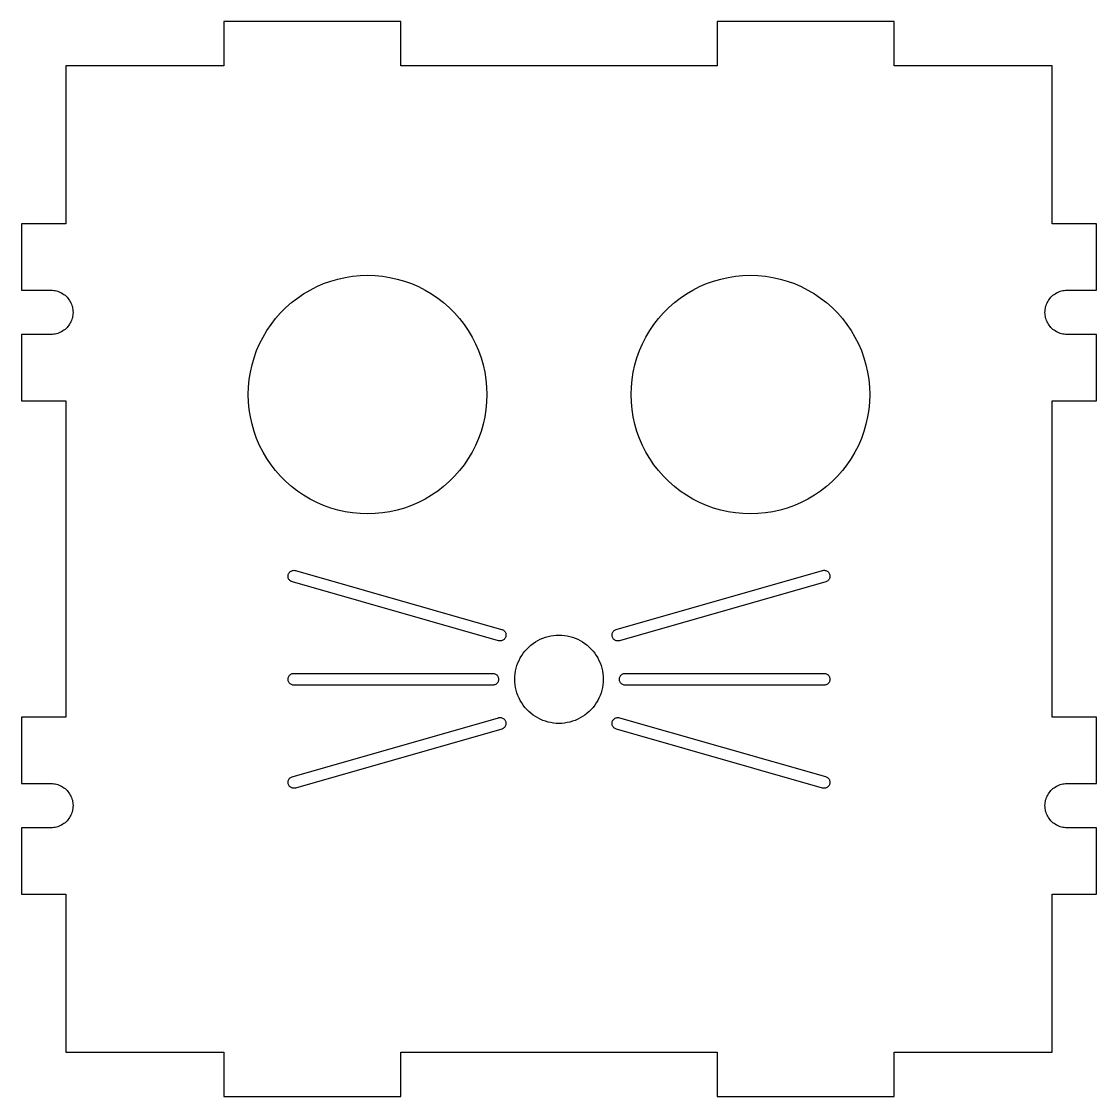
# Model space of a CAD drawing. Header units: metres. Extents: x 0 to 229, y 0 to 151.
# Drawn here: x 78 to 151, y 0 to 73 of the extents above; entities that cross this region are included whole.
import ezdxf

# ---------------------------------------------------------------- set-up
doc = ezdxf.new("R2010")
doc.units = ezdxf.units.M

msp = doc.modelspace()

# ---------------------------------------------------------------- linework, layer by layer
for p, q in [((103.75, 73), (91.75, 73)), ((91.75, 73), (91.75, 70)), ((103.75, 70), (103.75, 73)), ((137.25, 73), (125.25, 73)), ((125.25, 73), (125.25, 70)), ((137.25, 70), (137.25, 73)), ((91.75, 70), (81, 70)), ((81, 70), (81, 59.25)), ((125.25, 70), (103.75, 70)), ((148, 70), (137.25, 70)), ((148, 59.25), (148, 70)), ((81, 59.25), (78, 59.25)), ((78, 59.25), (78, 54.75)), ((151, 59.25), (148, 59.25)), ((151, 54.75), (151, 59.25)), ((98.997, 55.3702), (99.4856, 55.5122)), ((99.4856, 55.5122), (99.9822, 55.6232)), ((99.9822, 55.6232), (100.485, 55.7028)), ((100.485, 55.7028), (100.991, 55.7507)), ((100.991, 55.7507), (101.5, 55.7666)), ((101.5, 55.7666), (102.009, 55.7507)), ((102.009, 55.7507), (102.515, 55.7028)), ((102.515, 55.7028), (103.018, 55.6232)), ((103.018, 55.6232), (103.514, 55.5122)), ((103.514, 55.5122), (104.003, 55.3702)), ((124.997, 55.3702), (125.486, 55.5122)), ((125.486, 55.5122), (125.982, 55.6232)), ((125.982, 55.6232), (126.485, 55.7028)), ((126.485, 55.7028), (126.991, 55.7507)), ((126.991, 55.7507), (127.5, 55.7666)), ((127.5, 55.7666), (128.009, 55.7507)), ((128.009, 55.7507), (128.515, 55.7028)), ((128.515, 55.7028), (129.018, 55.6232)), ((129.018, 55.6232), (129.514, 55.5122)), ((129.514, 55.5122), (130.003, 55.3702)), ((78, 54.75), (80, 54.75)), ((80, 54.75), (80.0942, 54.747)), ((97.1598, 54.5057), (97.5978, 54.7647)), ((97.5978, 54.7647), (98.0512, 54.9957)), ((98.0512, 54.9957), (98.5182, 55.1978)), ((98.5182, 55.1978), (98.997, 55.3702)), ((104.003, 55.3702), (104.482, 55.1978)), ((104.482, 55.1978), (104.949, 54.9957)), ((104.949, 54.9957), (105.402, 54.7647)), ((105.402, 54.7647), (105.84, 54.5057)), ((123.16, 54.5057), (123.598, 54.7647)), ((123.598, 54.7647), (124.051, 54.9957)), ((124.051, 54.9957), (124.518, 55.1978)), ((124.518, 55.1978), (124.997, 55.3702)), ((130.003, 55.3702), (130.482, 55.1978)), ((130.482, 55.1978), (130.949, 54.9957)), ((130.949, 54.9957), (131.402, 54.7647)), ((131.402, 54.7647), (131.84, 54.5057)), ((148.906, 54.747), (149, 54.75)), ((149, 54.75), (151, 54.75)), ((80.0942, 54.747), (80.188, 54.7382)), ((80.188, 54.7382), (80.2811, 54.7234)), ((80.2811, 54.7234), (80.373, 54.7029)), ((80.373, 54.7029), (80.4635, 54.6766)), ((80.4635, 54.6766), (80.5522, 54.6447)), ((80.5522, 54.6447), (80.6387, 54.6072)), ((80.6387, 54.6072), (80.7226, 54.5645)), ((80.7226, 54.5645), (80.8037, 54.5165)), ((80.8037, 54.5165), (80.8817, 54.4635)), ((80.8817, 54.4635), (80.9561, 54.4058)), ((80.9561, 54.4058), (81.0268, 54.3434)), ((81.0268, 54.3434), (81.0934, 54.2768)), ((81.0934, 54.2768), (81.1558, 54.2061)), ((81.1558, 54.2061), (81.2135, 54.1317)), ((81.2135, 54.1317), (81.2665, 54.0537)), ((81.2665, 54.0537), (81.3145, 53.9726)), ((96.3369, 53.9078), (96.739, 54.2197)), ((96.739, 54.2197), (97.1598, 54.5057)), ((105.84, 54.5057), (106.261, 54.2197)), ((106.261, 54.2197), (106.663, 53.9078)), ((122.337, 53.9078), (122.739, 54.2197)), ((122.739, 54.2197), (123.16, 54.5057)), ((131.84, 54.5057), (132.261, 54.2197)), ((132.261, 54.2197), (132.663, 53.9078)), ((147.686, 53.9726), (147.734, 54.0537)), ((147.734, 54.0537), (147.786, 54.1317)), ((147.786, 54.1317), (147.844, 54.2061)), ((147.844, 54.2061), (147.907, 54.2768)), ((147.907, 54.2768), (147.973, 54.3434)), ((147.973, 54.3434), (148.044, 54.4058)), ((148.044, 54.4058), (148.118, 54.4635)), ((148.118, 54.4635), (148.196, 54.5165)), ((148.196, 54.5165), (148.277, 54.5645)), ((148.277, 54.5645), (148.361, 54.6072)), ((148.361, 54.6072), (148.448, 54.6447)), ((148.448, 54.6447), (148.536, 54.6766)), ((148.536, 54.6766), (148.627, 54.7029)), ((148.627, 54.7029), (148.719, 54.7234)), ((148.719, 54.7234), (148.812, 54.7382)), ((148.812, 54.7382), (148.906, 54.747)), ((81.3145, 53.9726), (81.3572, 53.8887)), ((81.3572, 53.8887), (81.3947, 53.8022)), ((81.3947, 53.8022), (81.4266, 53.7135)), ((81.4266, 53.7135), (81.4529, 53.623)), ((81.4529, 53.623), (81.4734, 53.5311)), ((81.4734, 53.5311), (81.4882, 53.438)), ((81.4882, 53.438), (81.497, 53.3442)), ((81.497, 53.3442), (81.5, 53.25)), ((95.5954, 53.2115), (95.9552, 53.5713)), ((95.9552, 53.5713), (96.3369, 53.9078)), ((106.663, 53.9078), (107.045, 53.5713)), ((107.045, 53.5713), (107.405, 53.2115)), ((121.595, 53.2115), (121.955, 53.5713)), ((121.955, 53.5713), (122.337, 53.9078)), ((132.663, 53.9078), (133.045, 53.5713)), ((133.045, 53.5713), (133.405, 53.2115)), ((147.5, 53.25), (147.503, 53.3442)), ((147.503, 53.3442), (147.512, 53.438)), ((147.512, 53.438), (147.527, 53.5311)), ((147.527, 53.5311), (147.547, 53.623)), ((147.547, 53.623), (147.573, 53.7135)), ((147.573, 53.7135), (147.605, 53.8022)), ((147.605, 53.8022), (147.643, 53.8887)), ((147.643, 53.8887), (147.686, 53.9726)), ((81.3572, 52.6113), (81.3145, 52.5274)), ((81.3947, 52.6978), (81.3572, 52.6113)), ((81.4266, 52.7865), (81.3947, 52.6978)), ((81.4529, 52.877), (81.4266, 52.7865)), ((81.4734, 52.9689), (81.4529, 52.877)), ((81.4882, 53.062), (81.4734, 52.9689)), ((81.497, 53.1558), (81.4882, 53.062)), ((81.5, 53.25), (81.497, 53.1558)), ((94.947, 52.4277), (95.2589, 52.8298)), ((95.2589, 52.8298), (95.5954, 53.2115)), ((107.405, 53.2115), (107.741, 52.8298)), ((107.741, 52.8298), (108.053, 52.4277)), ((120.947, 52.4277), (121.259, 52.8298)), ((121.259, 52.8298), (121.595, 53.2115)), ((133.405, 53.2115), (133.741, 52.8298)), ((133.741, 52.8298), (134.053, 52.4277)), ((147.503, 53.1558), (147.5, 53.25)), ((147.512, 53.062), (147.503, 53.1558)), ((147.527, 52.9689), (147.512, 53.062)), ((147.547, 52.877), (147.527, 52.9689)), ((147.573, 52.7865), (147.547, 52.877)), ((147.605, 52.6978), (147.573, 52.7865)), ((147.643, 52.6113), (147.605, 52.6978)), ((147.686, 52.5274), (147.643, 52.6113)), ((80.5522, 51.8553), (80.4635, 51.8234)), ((80.6387, 51.8927), (80.5522, 51.8553)), ((80.7226, 51.9355), (80.6387, 51.8927)), ((80.8037, 51.9835), (80.7226, 51.9355)), ((80.8817, 52.0365), (80.8037, 51.9835)), ((80.9561, 52.0942), (80.8817, 52.0365)), ((81.0268, 52.1565), (80.9561, 52.0942)), ((81.0934, 52.2232), (81.0268, 52.1565)), ((81.1558, 52.2939), (81.0934, 52.2232)), ((81.2135, 52.3683), (81.1558, 52.2939)), ((81.2665, 52.4463), (81.2135, 52.3683)), ((81.3145, 52.5274), (81.2665, 52.4463)), ((94.4019, 51.5688), (94.6609, 52.0069)), ((94.6609, 52.0069), (94.947, 52.4277)), ((108.053, 52.4277), (108.339, 52.0069)), ((108.339, 52.0069), (108.598, 51.5688)), ((120.402, 51.5688), (120.661, 52.0069)), ((120.661, 52.0069), (120.947, 52.4277)), ((134.053, 52.4277), (134.339, 52.0069)), ((134.339, 52.0069), (134.598, 51.5688)), ((147.734, 52.4463), (147.686, 52.5274)), ((147.786, 52.3683), (147.734, 52.4463)), ((147.844, 52.2939), (147.786, 52.3683)), ((147.907, 52.2232), (147.844, 52.2939)), ((147.973, 52.1565), (147.907, 52.2232)), ((148.044, 52.0942), (147.973, 52.1565)), ((148.118, 52.0365), (148.044, 52.0942)), ((148.196, 51.9835), (148.118, 52.0365)), ((148.277, 51.9355), (148.196, 51.9835)), ((148.361, 51.8927), (148.277, 51.9355)), ((148.448, 51.8553), (148.361, 51.8927)), ((148.536, 51.8234), (148.448, 51.8553)), ((80, 51.75), (78, 51.75)), ((78, 51.75), (78, 47.25)), ((80.0942, 51.7529), (80, 51.75)), ((80.188, 51.7618), (80.0942, 51.7529)), ((80.2811, 51.7766), (80.188, 51.7618)), ((80.373, 51.7971), (80.2811, 51.7766)), ((80.4635, 51.8234), (80.373, 51.7971)), ((93.9688, 50.6485), (94.1709, 51.1155)), ((94.1709, 51.1155), (94.4019, 51.5688)), ((108.598, 51.5688), (108.829, 51.1155)), ((108.829, 51.1155), (109.031, 50.6485)), ((119.969, 50.6485), (120.171, 51.1155)), ((120.171, 51.1155), (120.402, 51.5688)), ((134.598, 51.5688), (134.829, 51.1155)), ((134.829, 51.1155), (135.031, 50.6485)), ((148.627, 51.7971), (148.536, 51.8234)), ((148.719, 51.7766), (148.627, 51.7971)), ((148.812, 51.7618), (148.719, 51.7766)), ((148.906, 51.7529), (148.812, 51.7618)), ((149, 51.75), (148.906, 51.7529)), ((151, 51.75), (149, 51.75)), ((151, 47.25), (151, 51.75)), ((93.7964, 50.1697), (93.9688, 50.6485)), ((109.031, 50.6485), (109.204, 50.1697)), ((119.796, 50.1697), (119.969, 50.6485)), ((135.031, 50.6485), (135.204, 50.1697)), ((93.5435, 49.1844), (93.6545, 49.681)), ((93.6545, 49.681), (93.7964, 50.1697)), ((109.204, 50.1697), (109.346, 49.681)), ((109.346, 49.681), (109.457, 49.1844)), ((119.543, 49.1844), (119.654, 49.681)), ((119.654, 49.681), (119.796, 50.1697)), ((135.204, 50.1697), (135.346, 49.681)), ((135.346, 49.681), (135.457, 49.1844)), ((93.4639, 48.6819), (93.5435, 49.1844)), ((109.457, 49.1844), (109.536, 48.6819)), ((119.464, 48.6819), (119.543, 49.1844)), ((135.457, 49.1844), (135.536, 48.6819)), ((93.416, 48.1752), (93.4639, 48.6819)), ((109.536, 48.6819), (109.584, 48.1752)), ((119.416, 48.1752), (119.464, 48.6819)), ((135.536, 48.6819), (135.584, 48.1752)), ((93.4, 47.6667), (93.416, 48.1752)), ((93.416, 47.1581), (93.4, 47.6667)), ((109.584, 48.1752), (109.6, 47.6667)), ((109.6, 47.6667), (109.584, 47.1581)), ((119.4, 47.6667), (119.416, 48.1752)), ((119.416, 47.1581), (119.4, 47.6667)), ((135.584, 48.1752), (135.6, 47.6667)), ((135.6, 47.6667), (135.584, 47.1581)), ((78, 47.25), (81, 47.25)), ((81, 47.25), (81, 25.75)), ((93.4639, 46.6515), (93.416, 47.1581)), ((109.584, 47.1581), (109.536, 46.6515)), ((119.464, 46.6515), (119.416, 47.1581)), ((135.584, 47.1581), (135.536, 46.6515)), ((148, 25.75), (148, 47.25)), ((148, 47.25), (151, 47.25)), ((93.5435, 46.1489), (93.4639, 46.6515)), ((93.6545, 45.6523), (93.5435, 46.1489)), ((109.457, 46.1489), (109.346, 45.6523)), ((109.536, 46.6515), (109.457, 46.1489)), ((119.543, 46.1489), (119.464, 46.6515)), ((119.654, 45.6523), (119.543, 46.1489)), ((135.457, 46.1489), (135.346, 45.6523)), ((135.536, 46.6515), (135.457, 46.1489)), ((93.7964, 45.1636), (93.6545, 45.6523)), ((109.346, 45.6523), (109.204, 45.1636)), ((119.796, 45.1636), (119.654, 45.6523)), ((135.346, 45.6523), (135.204, 45.1636)), ((93.9688, 44.6849), (93.7964, 45.1636)), ((94.1709, 44.2178), (93.9688, 44.6849)), ((109.031, 44.6849), (108.829, 44.2178)), ((109.204, 45.1636), (109.031, 44.6849)), ((119.969, 44.6849), (119.796, 45.1636)), ((120.171, 44.2178), (119.969, 44.6849)), ((135.031, 44.6849), (134.829, 44.2178)), ((135.204, 45.1636), (135.031, 44.6849)), ((94.4019, 43.7645), (94.1709, 44.2178)), ((108.829, 44.2178), (108.598, 43.7645)), ((120.402, 43.7645), (120.171, 44.2178)), ((134.829, 44.2178), (134.598, 43.7645)), ((94.6609, 43.3265), (94.4019, 43.7645)), ((94.947, 42.9056), (94.6609, 43.3265)), ((108.339, 43.3265), (108.053, 42.9056)), ((108.598, 43.7645), (108.339, 43.3265)), ((120.661, 43.3265), (120.402, 43.7645)), ((120.947, 42.9056), (120.661, 43.3265)), ((134.339, 43.3265), (134.053, 42.9056)), ((134.598, 43.7645), (134.339, 43.3265)), ((95.2589, 42.5035), (94.947, 42.9056)), ((95.5954, 42.1218), (95.2589, 42.5035)), ((107.741, 42.5035), (107.405, 42.1218)), ((108.053, 42.9056), (107.741, 42.5035)), ((121.259, 42.5035), (120.947, 42.9056)), ((121.595, 42.1218), (121.259, 42.5035)), ((133.741, 42.5035), (133.405, 42.1218)), ((134.053, 42.9056), (133.741, 42.5035)), ((95.9552, 41.762), (95.5954, 42.1218)), ((96.3369, 41.4255), (95.9552, 41.762)), ((107.045, 41.762), (106.663, 41.4255)), ((107.405, 42.1218), (107.045, 41.762)), ((121.955, 41.762), (121.595, 42.1218)), ((122.337, 41.4255), (121.955, 41.762)), ((133.045, 41.762), (132.663, 41.4255)), ((133.405, 42.1218), (133.045, 41.762)), ((96.739, 41.1136), (96.3369, 41.4255)), ((97.1598, 40.8276), (96.739, 41.1136)), ((106.261, 41.1136), (105.84, 40.8276)), ((106.663, 41.4255), (106.261, 41.1136)), ((122.739, 41.1136), (122.337, 41.4255)), ((123.16, 40.8276), (122.739, 41.1136)), ((132.261, 41.1136), (131.84, 40.8276)), ((132.663, 41.4255), (132.261, 41.1136)), ((97.5978, 40.5686), (97.1598, 40.8276)), ((98.0512, 40.3376), (97.5978, 40.5686)), ((98.5182, 40.1355), (98.0512, 40.3376)), ((104.949, 40.3376), (104.482, 40.1355)), ((105.402, 40.5686), (104.949, 40.3376)), ((105.84, 40.8276), (105.402, 40.5686)), ((123.598, 40.5686), (123.16, 40.8276)), ((124.051, 40.3376), (123.598, 40.5686)), ((124.518, 40.1355), (124.051, 40.3376)), ((130.949, 40.3376), (130.482, 40.1355)), ((131.402, 40.5686), (130.949, 40.3376)), ((131.84, 40.8276), (131.402, 40.5686)), ((98.997, 39.9631), (98.5182, 40.1355)), ((99.4856, 39.8211), (98.997, 39.9631)), ((99.9822, 39.7101), (99.4856, 39.8211)), ((100.485, 39.6305), (99.9822, 39.7101)), ((100.991, 39.5826), (100.485, 39.6305)), ((101.5, 39.5667), (100.991, 39.5826)), ((102.009, 39.5826), (101.5, 39.5667)), ((102.515, 39.6305), (102.009, 39.5826)), ((103.018, 39.7101), (102.515, 39.6305)), ((103.514, 39.8211), (103.018, 39.7101)), ((104.003, 39.9631), (103.514, 39.8211)), ((104.482, 40.1355), (104.003, 39.9631)), ((124.997, 39.9631), (124.518, 40.1355)), ((125.486, 39.8211), (124.997, 39.9631)), ((125.982, 39.7101), (125.486, 39.8211)), ((126.485, 39.6305), (125.982, 39.7101)), ((126.991, 39.5826), (126.485, 39.6305)), ((127.5, 39.5667), (126.991, 39.5826)), ((128.009, 39.5826), (127.5, 39.5667)), ((128.515, 39.6305), (128.009, 39.5826)), ((129.018, 39.7101), (128.515, 39.6305)), ((129.514, 39.8211), (129.018, 39.7101)), ((130.003, 39.9631), (129.514, 39.8211)), ((130.482, 40.1355), (130.003, 39.9631)), ((96.1008, 35.3584), (96.1071, 35.4083)), ((96.1008, 35.3082), (96.1008, 35.3584)), ((96.1071, 35.2584), (96.1008, 35.3082)), ((96.1071, 35.4083), (96.1196, 35.4569)), ((96.1196, 35.2097), (96.1071, 35.2584)), ((96.1196, 35.4569), (96.1381, 35.5036)), ((96.1381, 35.163), (96.1196, 35.2097)), ((96.1381, 35.5036), (96.1623, 35.5477)), ((96.1623, 35.119), (96.1381, 35.163)), ((96.1623, 35.5477), (96.1918, 35.5883)), ((96.1918, 35.0784), (96.1623, 35.119)), ((96.1918, 35.5883), (96.2262, 35.6249)), ((96.2262, 35.0417), (96.1918, 35.0784)), ((96.2262, 35.6249), (96.2649, 35.6569)), ((96.2649, 35.0097), (96.2262, 35.0417)), ((96.2649, 35.6569), (96.3073, 35.6838)), ((96.3073, 35.6838), (96.3528, 35.7052)), ((96.3528, 35.7052), (96.4005, 35.7207)), ((96.4005, 35.7207), (96.4499, 35.7302)), ((96.4499, 35.7302), (96.5, 35.7333)), ((96.5, 35.7333), (96.5501, 35.7302)), ((96.5501, 35.7302), (96.5995, 35.7207)), ((96.5995, 35.7207), (110.599, 31.7207)), ((118.376, 31.7137), (132.401, 35.7207)), ((132.401, 35.7207), (132.425, 35.7262)), ((132.425, 35.7262), (132.475, 35.7325)), ((132.475, 35.7325), (132.525, 35.7325)), ((132.525, 35.7325), (132.575, 35.7262)), ((132.575, 35.7262), (132.624, 35.7137)), ((132.624, 35.7137), (132.67, 35.6953)), ((132.67, 35.6953), (132.714, 35.6711)), ((132.714, 35.6711), (132.755, 35.6415)), ((132.755, 35.6415), (132.792, 35.6071)), ((132.792, 35.0595), (132.755, 35.0251)), ((132.792, 35.6071), (132.824, 35.5684)), ((132.824, 35.0982), (132.792, 35.0595)), ((132.824, 35.5684), (132.851, 35.526)), ((132.851, 35.1406), (132.824, 35.0982)), ((132.851, 35.526), (132.872, 35.4806)), ((132.872, 35.1861), (132.851, 35.1406)), ((132.872, 35.4806), (132.887, 35.4328)), ((132.887, 35.2338), (132.872, 35.1861)), ((132.887, 35.4328), (132.897, 35.3835)), ((132.897, 35.2832), (132.887, 35.2338)), ((132.897, 35.3835), (132.9, 35.3333)), ((132.9, 35.3333), (132.897, 35.2832)), ((96.3073, 34.9828), (96.2649, 35.0097)), ((96.3528, 34.9614), (96.3073, 34.9828)), ((96.4005, 34.9459), (96.3528, 34.9614)), ((110.401, 30.9459), (96.4005, 34.9459)), ((132.624, 34.9529), (118.599, 30.9459)), ((132.67, 34.9714), (132.624, 34.9529)), ((132.714, 34.9956), (132.67, 34.9714)), ((132.755, 35.0251), (132.714, 34.9956)), ((110.599, 31.7207), (110.647, 31.7052)), ((110.647, 31.7052), (110.693, 31.6838)), ((110.693, 31.6838), (110.735, 31.6569)), ((110.735, 31.6569), (110.774, 31.6249)), ((110.774, 31.6249), (110.808, 31.5883)), ((110.808, 31.5883), (110.838, 31.5477)), ((110.838, 31.5477), (110.862, 31.5036)), ((110.862, 31.5036), (110.88, 31.4569)), ((110.88, 31.4569), (110.893, 31.4083)), ((110.893, 31.4083), (110.899, 31.3584)), ((118.103, 31.3835), (118.113, 31.4328)), ((118.113, 31.4328), (118.128, 31.4806)), ((118.128, 31.4806), (118.149, 31.526)), ((118.149, 31.526), (118.176, 31.5684)), ((118.176, 31.5684), (118.208, 31.6071)), ((118.208, 31.6071), (118.245, 31.6415)), ((118.245, 31.6415), (118.286, 31.6711)), ((118.286, 31.6711), (118.33, 31.6953)), ((118.33, 31.6953), (118.376, 31.7137)), ((110.45, 30.9365), (110.401, 30.9459)), ((110.5, 30.9333), (110.45, 30.9365)), ((110.55, 30.9365), (110.5, 30.9333)), ((110.599, 30.9459), (110.55, 30.9365)), ((110.647, 30.9614), (110.599, 30.9459)), ((110.693, 30.9828), (110.647, 30.9614)), ((110.735, 31.0097), (110.693, 30.9828)), ((110.774, 31.0417), (110.735, 31.0097)), ((110.808, 31.0784), (110.774, 31.0417)), ((110.838, 31.119), (110.808, 31.0784)), ((110.862, 31.163), (110.838, 31.119)), ((110.88, 31.2097), (110.862, 31.163)), ((110.893, 31.2584), (110.88, 31.2097)), ((110.899, 31.3082), (110.893, 31.2584)), ((110.899, 31.3584), (110.899, 31.3082)), ((112.588, 30.6449), (112.737, 30.7604)), ((112.737, 30.7604), (112.893, 30.8663)), ((112.893, 30.8663), (113.055, 30.9622)), ((113.055, 30.9622), (113.223, 31.0478)), ((113.223, 31.0478), (113.396, 31.1227)), ((113.396, 31.1227), (113.573, 31.1865)), ((113.573, 31.1865), (113.754, 31.2391)), ((113.754, 31.2391), (113.938, 31.2802)), ((113.938, 31.2802), (114.124, 31.3097)), ((114.124, 31.3097), (114.312, 31.3274)), ((114.312, 31.3274), (114.5, 31.3333)), ((114.5, 31.3333), (114.688, 31.3274)), ((114.688, 31.3274), (114.876, 31.3097)), ((114.876, 31.3097), (115.062, 31.2802)), ((115.062, 31.2802), (115.246, 31.2391)), ((115.246, 31.2391), (115.427, 31.1865)), ((115.427, 31.1865), (115.604, 31.1227)), ((115.604, 31.1227), (115.777, 31.0478)), ((115.777, 31.0478), (115.945, 30.9622)), ((115.945, 30.9622), (116.107, 30.8663)), ((116.107, 30.8663), (116.263, 30.7604)), ((116.263, 30.7604), (116.412, 30.6449)), ((118.1, 31.3333), (118.103, 31.3835)), ((118.103, 31.2832), (118.1, 31.3333)), ((118.113, 31.2338), (118.103, 31.2832)), ((118.128, 31.1861), (118.113, 31.2338)), ((118.149, 31.1406), (118.128, 31.1861)), ((118.176, 31.0982), (118.149, 31.1406)), ((118.208, 31.0595), (118.176, 31.0982)), ((118.245, 31.0251), (118.208, 31.0595)), ((118.286, 30.9956), (118.245, 31.0251)), ((118.33, 30.9714), (118.286, 30.9956)), ((118.376, 30.9529), (118.33, 30.9714)), ((118.425, 30.9404), (118.376, 30.9529)), ((118.475, 30.9341), (118.425, 30.9404)), ((118.5, 30.9333), (118.475, 30.9341)), ((118.55, 30.9365), (118.5, 30.9333)), ((118.599, 30.9459), (118.55, 30.9365)), ((111.871, 29.7786), (111.967, 29.9408)), ((111.967, 29.9408), (112.073, 30.0967)), ((112.073, 30.0967), (112.188, 30.2456)), ((112.188, 30.2456), (112.313, 30.387)), ((112.313, 30.387), (112.446, 30.5202)), ((112.446, 30.5202), (112.588, 30.6449)), ((116.412, 30.6449), (116.554, 30.5202)), ((116.554, 30.5202), (116.687, 30.387)), ((116.687, 30.387), (116.812, 30.2456)), ((116.812, 30.2456), (116.927, 30.0967)), ((116.927, 30.0967), (117.033, 29.9408)), ((117.033, 29.9408), (117.129, 29.7786)), ((111.594, 29.0794), (111.647, 29.2604)), ((111.647, 29.2604), (111.711, 29.4377)), ((111.711, 29.4377), (111.786, 29.6107)), ((111.786, 29.6107), (111.871, 29.7786)), ((117.129, 29.7786), (117.214, 29.6107)), ((117.214, 29.6107), (117.289, 29.4377)), ((117.289, 29.4377), (117.353, 29.2604)), ((117.353, 29.2604), (117.406, 29.0794)), ((96.1126, 28.4328), (96.1281, 28.4806)), ((96.1281, 28.4806), (96.1495, 28.526)), ((96.1495, 28.526), (96.1764, 28.5684)), ((96.1764, 28.5684), (96.2084, 28.6071)), ((96.2084, 28.6071), (96.245, 28.6415)), ((96.245, 28.6415), (96.2857, 28.6711)), ((96.2857, 28.6711), (96.3297, 28.6953)), ((96.3297, 28.6953), (96.3764, 28.7137)), ((96.3764, 28.7137), (96.425, 28.7262)), ((96.425, 28.7262), (96.4749, 28.7325)), ((96.4749, 28.7325), (110, 28.7333)), ((110, 28.7333), (110.05, 28.7302)), ((110.05, 28.7302), (110.099, 28.7207)), ((110.099, 28.7207), (110.147, 28.7052)), ((110.147, 28.7052), (110.193, 28.6838)), ((110.193, 28.6838), (110.235, 28.6569)), ((110.235, 28.6569), (110.274, 28.6249)), ((110.274, 28.6249), (110.308, 28.5883)), ((110.308, 28.5883), (110.338, 28.5477)), ((110.338, 28.5477), (110.362, 28.5036)), ((110.362, 28.5036), (110.38, 28.4569)), ((111.5, 28.3333), (111.506, 28.5217)), ((111.506, 28.5217), (111.524, 28.7093)), ((111.524, 28.7093), (111.553, 28.8955)), ((111.553, 28.8955), (111.594, 29.0794)), ((117.406, 29.0794), (117.447, 28.8955)), ((117.447, 28.8955), (117.476, 28.7093)), ((117.476, 28.7093), (117.494, 28.5217)), ((117.494, 28.5217), (117.5, 28.3333)), ((118.613, 28.4328), (118.628, 28.4806)), ((118.628, 28.4806), (118.649, 28.526)), ((118.649, 28.526), (118.676, 28.5684)), ((118.676, 28.5684), (118.708, 28.6071)), ((118.708, 28.6071), (118.745, 28.6415)), ((118.745, 28.6415), (118.786, 28.6711)), ((118.786, 28.6711), (118.83, 28.6953)), ((118.83, 28.6953), (118.876, 28.7137)), ((118.876, 28.7137), (118.925, 28.7262)), ((118.925, 28.7262), (118.975, 28.7325)), ((118.975, 28.7325), (132.5, 28.7333)), ((132.5, 28.7333), (132.55, 28.7302)), ((132.55, 28.7302), (132.599, 28.7207)), ((132.599, 28.7207), (132.647, 28.7052)), ((132.647, 28.7052), (132.693, 28.6838)), ((132.693, 28.6838), (132.735, 28.6569)), ((132.735, 28.6569), (132.774, 28.6249)), ((132.774, 28.6249), (132.808, 28.5883)), ((132.808, 28.5883), (132.838, 28.5477)), ((132.838, 28.5477), (132.862, 28.5036)), ((132.862, 28.5036), (132.88, 28.4569)), ((96.1, 28.3333), (96.1032, 28.3835)), ((96.1032, 28.2832), (96.1, 28.3333)), ((96.1032, 28.3835), (96.1126, 28.4328)), ((96.1126, 28.2339), (96.1032, 28.2832)), ((96.1281, 28.1861), (96.1126, 28.2339)), ((96.1495, 28.1406), (96.1281, 28.1861)), ((96.1764, 28.0982), (96.1495, 28.1406)), ((96.2084, 28.0595), (96.1764, 28.0982)), ((96.245, 28.0251), (96.2084, 28.0595)), ((96.2857, 27.9956), (96.245, 28.0251)), ((96.3297, 27.9714), (96.2857, 27.9956)), ((96.3764, 27.9529), (96.3297, 27.9714)), ((96.425, 27.9404), (96.3764, 27.9529)), ((96.4749, 27.9341), (96.425, 27.9404)), ((110, 27.9333), (96.4749, 27.9341)), ((110.05, 27.9365), (110, 27.9333)), ((110.099, 27.9459), (110.05, 27.9365)), ((110.147, 27.9614), (110.099, 27.9459)), ((110.193, 27.9828), (110.147, 27.9614)), ((110.235, 28.0097), (110.193, 27.9828)), ((110.274, 28.0417), (110.235, 28.0097)), ((110.308, 28.0784), (110.274, 28.0417)), ((110.338, 28.119), (110.308, 28.0784)), ((110.362, 28.163), (110.338, 28.119)), ((110.38, 28.2097), (110.362, 28.163)), ((110.38, 28.4569), (110.393, 28.4083)), ((110.393, 28.2584), (110.38, 28.2097)), ((110.393, 28.4083), (110.399, 28.3584)), ((110.399, 28.3082), (110.393, 28.2584)), ((110.399, 28.3584), (110.399, 28.3082)), ((111.506, 28.145), (111.5, 28.3333)), ((111.524, 27.9573), (111.506, 28.145)), ((111.553, 27.7712), (111.524, 27.9573)), ((111.594, 27.5873), (111.553, 27.7712)), ((117.447, 27.7712), (117.406, 27.5873)), ((117.476, 27.9573), (117.447, 27.7712)), ((117.494, 28.145), (117.476, 27.9573)), ((117.5, 28.3333), (117.494, 28.145)), ((118.6, 28.3333), (118.603, 28.3835)), ((118.603, 28.2832), (118.6, 28.3333)), ((118.603, 28.3835), (118.613, 28.4328)), ((118.613, 28.2339), (118.603, 28.2832)), ((118.628, 28.1861), (118.613, 28.2339)), ((118.649, 28.1406), (118.628, 28.1861)), ((118.676, 28.0982), (118.649, 28.1406)), ((118.708, 28.0595), (118.676, 28.0982)), ((118.745, 28.0251), (118.708, 28.0595)), ((118.786, 27.9956), (118.745, 28.0251)), ((118.83, 27.9714), (118.786, 27.9956)), ((118.876, 27.9529), (118.83, 27.9714)), ((118.925, 27.9404), (118.876, 27.9529)), ((118.975, 27.9341), (118.925, 27.9404)), ((132.5, 27.9333), (118.975, 27.9341)), ((132.55, 27.9365), (132.5, 27.9333)), ((132.599, 27.9459), (132.55, 27.9365)), ((132.647, 27.9614), (132.599, 27.9459)), ((132.693, 27.9828), (132.647, 27.9614)), ((132.735, 28.0097), (132.693, 27.9828)), ((132.774, 28.0417), (132.735, 28.0097)), ((132.808, 28.0784), (132.774, 28.0417)), ((132.838, 28.119), (132.808, 28.0784)), ((132.862, 28.163), (132.838, 28.119)), ((132.88, 28.2097), (132.862, 28.163)), ((132.88, 28.4569), (132.893, 28.4083)), ((132.893, 28.2584), (132.88, 28.2097)), ((132.893, 28.4083), (132.899, 28.3584)), ((132.899, 28.3082), (132.893, 28.2584)), ((132.899, 28.3584), (132.899, 28.3082)), ((111.647, 27.4063), (111.594, 27.5873)), ((111.711, 27.229), (111.647, 27.4063)), ((111.786, 27.056), (111.711, 27.229)), ((111.871, 26.8881), (111.786, 27.056)), ((117.214, 27.056), (117.129, 26.8881)), ((117.289, 27.229), (117.214, 27.056)), ((117.353, 27.4063), (117.289, 27.229)), ((117.406, 27.5873), (117.353, 27.4063)), ((111.967, 26.7259), (111.871, 26.8881)), ((112.073, 26.57), (111.967, 26.7259)), ((112.188, 26.4211), (112.073, 26.57)), ((112.313, 26.2797), (112.188, 26.4211)), ((116.812, 26.4211), (116.687, 26.2797)), ((116.927, 26.57), (116.812, 26.4211)), ((117.033, 26.7259), (116.927, 26.57)), ((117.129, 26.8881), (117.033, 26.7259)), ((81, 25.75), (78, 25.75)), ((78, 25.75), (78, 21.25)), ((96.3764, 21.7138), (110.401, 25.7208)), ((110.401, 25.7208), (110.425, 25.7263)), ((110.425, 25.7263), (110.475, 25.7325)), ((110.475, 25.7325), (110.525, 25.7325)), ((110.525, 25.7325), (110.575, 25.7263)), ((110.575, 25.7263), (110.624, 25.7138)), ((110.624, 25.7138), (110.67, 25.6953)), ((110.67, 25.6953), (110.714, 25.6711)), ((110.714, 25.6711), (110.755, 25.6415)), ((110.755, 25.6415), (110.792, 25.6071)), ((110.792, 25.6071), (110.824, 25.5685)), ((110.824, 25.5685), (110.851, 25.526)), ((112.446, 26.1464), (112.313, 26.2797)), ((112.588, 26.0218), (112.446, 26.1464)), ((112.737, 25.9063), (112.588, 26.0218)), ((112.893, 25.8004), (112.737, 25.9063)), ((113.055, 25.7044), (112.893, 25.8004)), ((113.223, 25.6189), (113.055, 25.7044)), ((113.396, 25.544), (113.223, 25.6189)), ((115.777, 25.6189), (115.604, 25.544)), ((115.945, 25.7044), (115.777, 25.6189)), ((116.107, 25.8004), (115.945, 25.7044)), ((116.263, 25.9063), (116.107, 25.8004)), ((116.412, 26.0218), (116.263, 25.9063)), ((116.554, 26.1464), (116.412, 26.0218)), ((116.687, 26.2797), (116.554, 26.1464)), ((118.162, 25.5477), (118.192, 25.5883)), ((118.192, 25.5883), (118.226, 25.6249)), ((118.226, 25.6249), (118.265, 25.6569)), ((118.265, 25.6569), (118.307, 25.6839)), ((118.307, 25.6839), (118.353, 25.7052)), ((118.353, 25.7052), (118.401, 25.7208)), ((118.401, 25.7208), (118.45, 25.7302)), ((118.45, 25.7302), (118.5, 25.7333)), ((118.5, 25.7333), (118.55, 25.7302)), ((118.55, 25.7302), (118.599, 25.7208)), ((118.599, 25.7208), (132.599, 21.7208)), ((151, 25.75), (148, 25.75)), ((151, 21.25), (151, 25.75)), ((110.624, 24.9529), (96.5995, 20.9459)), ((110.67, 24.9714), (110.624, 24.9529)), ((110.714, 24.9956), (110.67, 24.9714)), ((110.755, 25.0251), (110.714, 24.9956)), ((110.792, 25.0595), (110.755, 25.0251)), ((110.824, 25.0982), (110.792, 25.0595)), ((110.851, 25.1406), (110.824, 25.0982)), ((110.851, 25.526), (110.872, 25.4806)), ((110.872, 25.1861), (110.851, 25.1406)), ((110.872, 25.4806), (110.887, 25.4328)), ((110.887, 25.2339), (110.872, 25.1861)), ((110.887, 25.4328), (110.897, 25.3835)), ((110.897, 25.2832), (110.887, 25.2339)), ((110.897, 25.3835), (110.9, 25.3333)), ((110.9, 25.3333), (110.897, 25.2832)), ((113.573, 25.4802), (113.396, 25.544)), ((113.754, 25.4276), (113.573, 25.4802)), ((113.938, 25.3865), (113.754, 25.4276)), ((114.124, 25.357), (113.938, 25.3865)), ((114.312, 25.3392), (114.124, 25.357)), ((114.5, 25.3333), (114.312, 25.3392)), ((114.688, 25.3392), (114.5, 25.3333)), ((114.876, 25.357), (114.688, 25.3392)), ((115.062, 25.3865), (114.876, 25.357)), ((115.246, 25.4276), (115.062, 25.3865)), ((115.427, 25.4802), (115.246, 25.4276)), ((115.604, 25.544), (115.427, 25.4802)), ((118.101, 25.3585), (118.107, 25.4083)), ((118.101, 25.3082), (118.101, 25.3585)), ((118.107, 25.2584), (118.101, 25.3082)), ((118.107, 25.4083), (118.12, 25.4569)), ((118.12, 25.2097), (118.107, 25.2584)), ((118.12, 25.4569), (118.138, 25.5036)), ((118.138, 25.163), (118.12, 25.2097)), ((118.138, 25.5036), (118.162, 25.5477)), ((118.162, 25.119), (118.138, 25.163)), ((118.192, 25.0784), (118.162, 25.119)), ((118.226, 25.0417), (118.192, 25.0784)), ((118.265, 25.0097), (118.226, 25.0417)), ((118.307, 24.9828), (118.265, 25.0097)), ((118.353, 24.9614), (118.307, 24.9828)), ((118.401, 24.9459), (118.353, 24.9614)), ((132.401, 20.9459), (118.401, 24.9459)), ((78, 21.25), (80, 21.25)), ((80, 21.25), (80.0942, 21.247)), ((80.0942, 21.247), (80.188, 21.2382)), ((80.188, 21.2382), (80.2811, 21.2234)), ((80.2811, 21.2234), (80.373, 21.2029)), ((80.373, 21.2029), (80.4635, 21.1766)), ((80.4635, 21.1766), (80.5522, 21.1447)), ((96.1, 21.3333), (96.1032, 21.3835)), ((96.1032, 21.2832), (96.1, 21.3333)), ((96.1032, 21.3835), (96.1126, 21.4328)), ((96.1126, 21.2339), (96.1032, 21.2832)), ((96.1126, 21.4328), (96.1281, 21.4806)), ((96.1281, 21.1861), (96.1126, 21.2339)), ((96.1281, 21.4806), (96.1495, 21.526)), ((96.1495, 21.1406), (96.1281, 21.1861)), ((96.1495, 21.526), (96.1764, 21.5685)), ((96.1764, 21.5685), (96.2084, 21.6071)), ((96.2084, 21.6071), (96.245, 21.6415)), ((96.245, 21.6415), (96.2857, 21.6711)), ((96.2857, 21.6711), (96.3297, 21.6953)), ((96.3297, 21.6953), (96.3764, 21.7138)), ((132.599, 21.7208), (132.647, 21.7052)), ((132.647, 21.7052), (132.693, 21.6839)), ((132.693, 21.6839), (132.735, 21.6569)), ((132.735, 21.6569), (132.774, 21.6249)), ((132.774, 21.6249), (132.808, 21.5883)), ((132.808, 21.5883), (132.838, 21.5477)), ((132.838, 21.5477), (132.862, 21.5036)), ((132.862, 21.5036), (132.88, 21.4569)), ((132.88, 21.2097), (132.862, 21.163)), ((132.88, 21.4569), (132.893, 21.4083)), ((132.893, 21.2584), (132.88, 21.2097)), ((132.893, 21.4083), (132.899, 21.3585)), ((132.899, 21.3082), (132.893, 21.2584)), ((132.899, 21.3585), (132.899, 21.3082)), ((148.448, 21.1447), (148.536, 21.1766)), ((148.536, 21.1766), (148.627, 21.2029)), ((148.627, 21.2029), (148.719, 21.2234)), ((148.719, 21.2234), (148.812, 21.2382)), ((148.812, 21.2382), (148.906, 21.247)), ((148.906, 21.247), (149, 21.25)), ((149, 21.25), (151, 21.25)), ((80.5522, 21.1447), (80.6387, 21.1072)), ((80.6387, 21.1072), (80.7226, 21.0645)), ((80.7226, 21.0645), (80.8037, 21.0165)), ((80.8037, 21.0165), (80.8817, 20.9635)), ((80.8817, 20.9635), (80.9561, 20.9058)), ((80.9561, 20.9058), (81.0268, 20.8434)), ((81.0268, 20.8434), (81.0934, 20.7768)), ((81.0934, 20.7768), (81.1558, 20.7061)), ((81.1558, 20.7061), (81.2135, 20.6317)), ((81.2135, 20.6317), (81.2665, 20.5537)), ((81.2665, 20.5537), (81.3145, 20.4726)), ((81.3145, 20.4726), (81.3572, 20.3887)), ((96.1764, 21.0982), (96.1495, 21.1406)), ((96.2084, 21.0595), (96.1764, 21.0982)), ((96.245, 21.0251), (96.2084, 21.0595)), ((96.2857, 20.9956), (96.245, 21.0251)), ((96.3297, 20.9714), (96.2857, 20.9956)), ((96.3764, 20.9529), (96.3297, 20.9714)), ((96.425, 20.9404), (96.3764, 20.9529)), ((96.4749, 20.9341), (96.425, 20.9404)), ((96.5, 20.9333), (96.4749, 20.9341)), ((96.5501, 20.9365), (96.5, 20.9333)), ((96.5995, 20.9459), (96.5501, 20.9365)), ((132.45, 20.9365), (132.401, 20.9459)), ((132.5, 20.9333), (132.45, 20.9365)), ((132.55, 20.9365), (132.5, 20.9333)), ((132.599, 20.9459), (132.55, 20.9365)), ((132.647, 20.9614), (132.599, 20.9459)), ((132.693, 20.9828), (132.647, 20.9614)), ((132.735, 21.0097), (132.693, 20.9828)), ((132.774, 21.0417), (132.735, 21.0097)), ((132.808, 21.0784), (132.774, 21.0417)), ((132.838, 21.119), (132.808, 21.0784)), ((132.862, 21.163), (132.838, 21.119)), ((147.643, 20.3887), (147.686, 20.4726)), ((147.686, 20.4726), (147.734, 20.5537)), ((147.734, 20.5537), (147.786, 20.6317)), ((147.786, 20.6317), (147.844, 20.7061)), ((147.844, 20.7061), (147.907, 20.7768)), ((147.907, 20.7768), (147.973, 20.8434)), ((147.973, 20.8434), (148.044, 20.9058)), ((148.044, 20.9058), (148.118, 20.9635)), ((148.118, 20.9635), (148.196, 21.0165)), ((148.196, 21.0165), (148.277, 21.0645)), ((148.277, 21.0645), (148.361, 21.1072)), ((148.361, 21.1072), (148.448, 21.1447)), ((81.3572, 20.3887), (81.3947, 20.3022)), ((81.3947, 20.3022), (81.4266, 20.2135)), ((81.4266, 20.2135), (81.4529, 20.123)), ((81.4529, 20.123), (81.4734, 20.0311)), ((81.4734, 20.0311), (81.4882, 19.938)), ((81.4882, 19.938), (81.497, 19.8442)), ((81.497, 19.8442), (81.5, 19.75)), ((81.5, 19.75), (81.497, 19.6558)), ((147.5, 19.75), (147.503, 19.8442)), ((147.503, 19.6558), (147.5, 19.75)), ((147.503, 19.8442), (147.512, 19.938)), ((147.512, 19.938), (147.527, 20.0311)), ((147.527, 20.0311), (147.547, 20.123)), ((147.547, 20.123), (147.573, 20.2135)), ((147.573, 20.2135), (147.605, 20.3022)), ((147.605, 20.3022), (147.643, 20.3887)), ((81.3145, 19.0274), (81.2665, 18.9463)), ((81.3572, 19.1113), (81.3145, 19.0274)), ((81.3947, 19.1978), (81.3572, 19.1113)), ((81.4266, 19.2865), (81.3947, 19.1978)), ((81.4529, 19.377), (81.4266, 19.2865)), ((81.4734, 19.4689), (81.4529, 19.377)), ((81.4882, 19.562), (81.4734, 19.4689)), ((81.497, 19.6558), (81.4882, 19.562)), ((147.512, 19.562), (147.503, 19.6558)), ((147.527, 19.4689), (147.512, 19.562)), ((147.547, 19.377), (147.527, 19.4689)), ((147.573, 19.2865), (147.547, 19.377)), ((147.605, 19.1978), (147.573, 19.2865)), ((147.643, 19.1113), (147.605, 19.1978)), ((147.686, 19.0274), (147.643, 19.1113)), ((147.734, 18.9463), (147.686, 19.0274)), ((80, 18.25), (78, 18.25)), ((78, 18.25), (78, 13.75)), ((80.0942, 18.2529), (80, 18.25)), ((80.188, 18.2618), (80.0942, 18.2529)), ((80.2811, 18.2766), (80.188, 18.2618)), ((80.373, 18.2971), (80.2811, 18.2766)), ((80.4635, 18.3234), (80.373, 18.2971)), ((80.5522, 18.3553), (80.4635, 18.3234)), ((80.6387, 18.3927), (80.5522, 18.3553)), ((80.7226, 18.4355), (80.6387, 18.3927)), ((80.8037, 18.4835), (80.7226, 18.4355)), ((80.8817, 18.5365), (80.8037, 18.4835)), ((80.9561, 18.5942), (80.8817, 18.5365)), ((81.0268, 18.6565), (80.9561, 18.5942)), ((81.0934, 18.7232), (81.0268, 18.6565)), ((81.1558, 18.7939), (81.0934, 18.7232)), ((81.2135, 18.8683), (81.1558, 18.7939)), ((81.2665, 18.9463), (81.2135, 18.8683)), ((147.786, 18.8683), (147.734, 18.9463)), ((147.844, 18.7939), (147.786, 18.8683)), ((147.907, 18.7232), (147.844, 18.7939)), ((147.973, 18.6565), (147.907, 18.7232)), ((148.044, 18.5942), (147.973, 18.6565)), ((148.118, 18.5365), (148.044, 18.5942)), ((148.196, 18.4835), (148.118, 18.5365)), ((148.277, 18.4355), (148.196, 18.4835)), ((148.361, 18.3927), (148.277, 18.4355)), ((148.448, 18.3553), (148.361, 18.3927)), ((148.536, 18.3234), (148.448, 18.3553)), ((148.627, 18.2971), (148.536, 18.3234)), ((148.719, 18.2766), (148.627, 18.2971)), ((148.812, 18.2618), (148.719, 18.2766)), ((148.906, 18.2529), (148.812, 18.2618)), ((149, 18.25), (148.906, 18.2529)), ((151, 18.25), (149, 18.25)), ((151, 13.75), (151, 18.25)), ((78, 13.75), (81, 13.75)), ((81, 13.75), (81, 3)), ((148, 3), (148, 13.75)), ((148, 13.75), (151, 13.75)), ((81, 3), (91.75, 3)), ((91.75, 3), (91.75, 0)), ((103.75, 3), (125.25, 3)), ((103.75, 0), (103.75, 3)), ((125.25, 3), (125.25, 0)), ((137.25, 0), (137.25, 3)), ((137.25, 3), (148, 3)), ((91.75, 0), (103.75, 0)), ((125.25, 0), (137.25, 0))]:
    msp.add_line(p, q)

doc.saveas('drawing.dxf')
